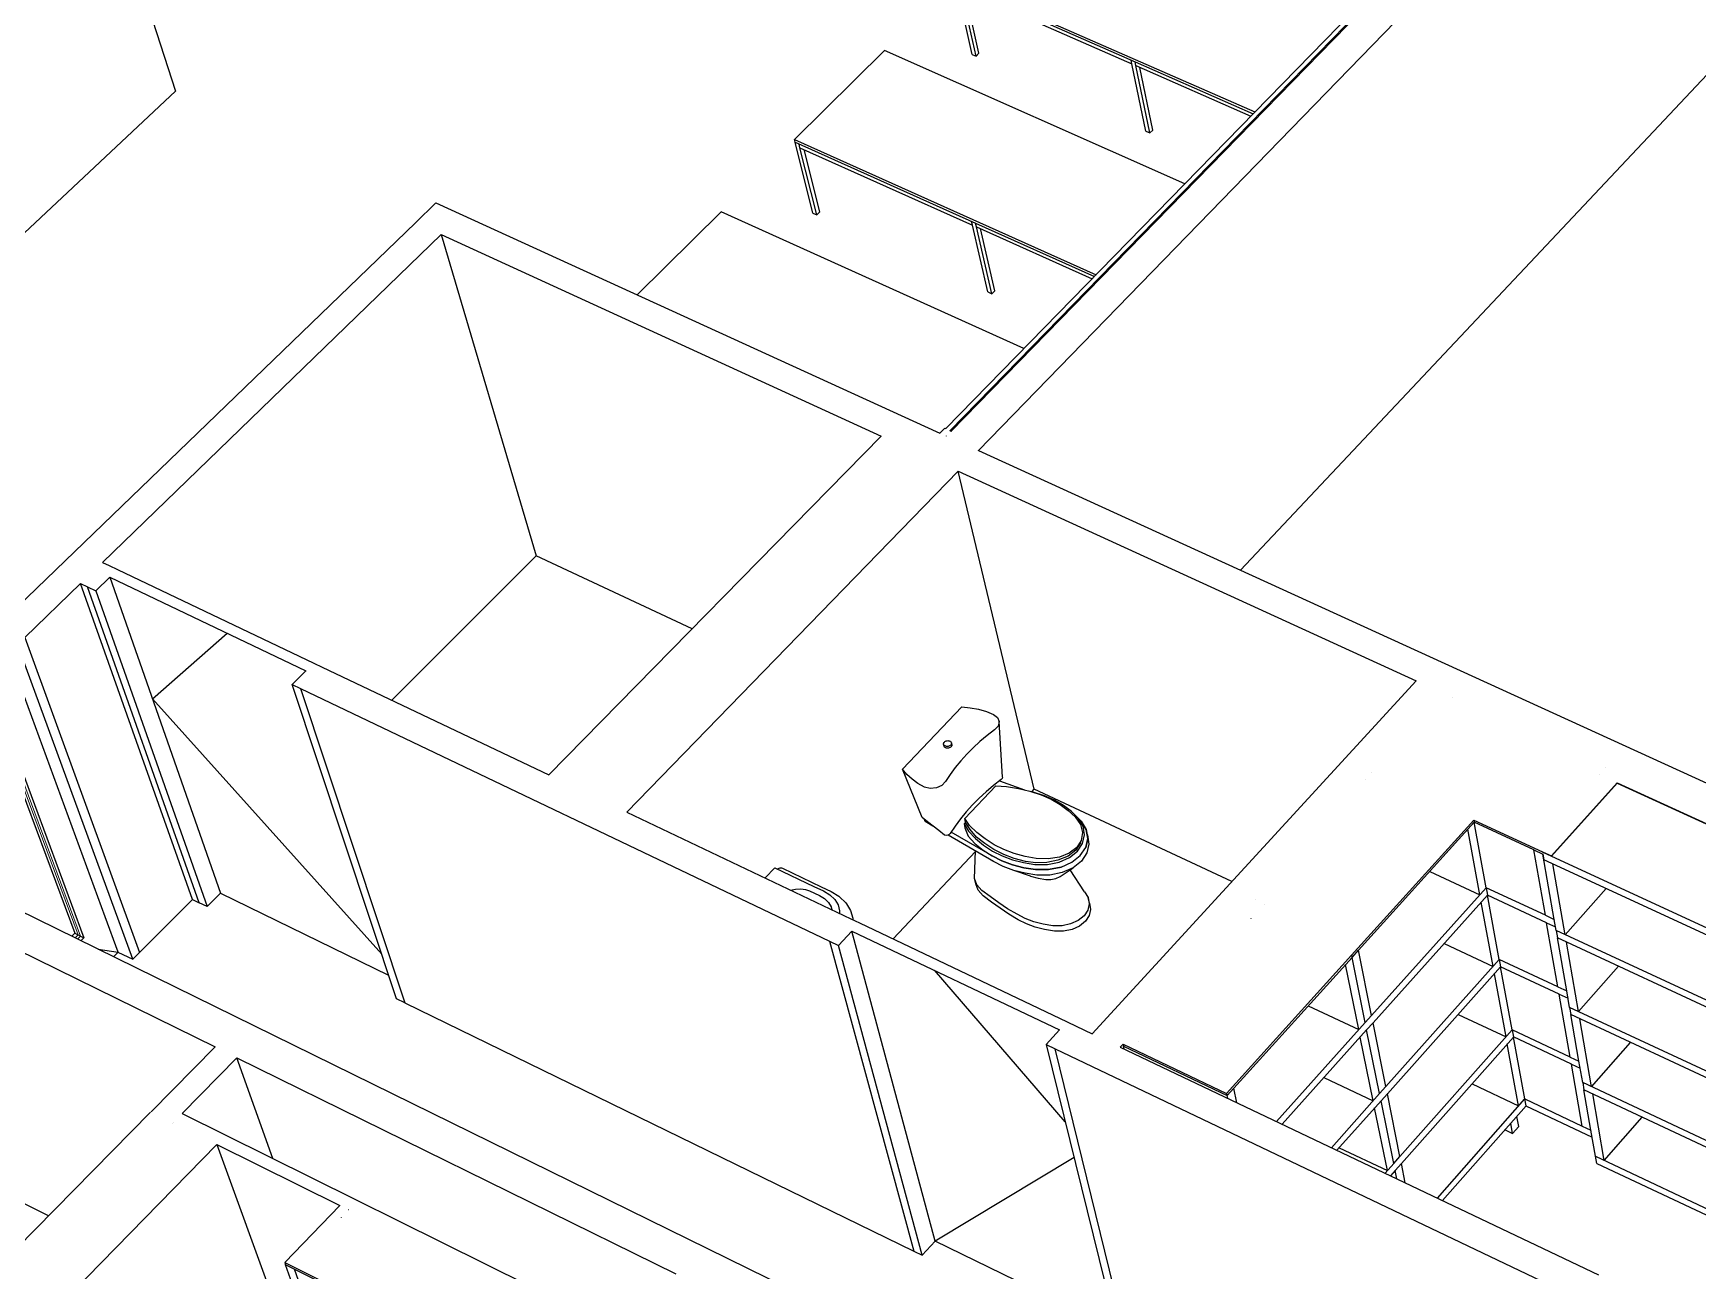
# Model space of a CAD drawing. Header units: millimetres. Extents: x 13967 to 26400, y -11617 to -3396.
# Drawn here: x 16879 to 18725, y -6406 to -5033 of the extents above; entities that cross this region are included whole.
import ezdxf

# ---------------------------------------------------------------- set-up
doc = ezdxf.new("R2010")
doc.units = ezdxf.units.MM
doc.header["$MEASUREMENT"] = 0
for name, color, linetype in [('NewA-Ee_25_10-M_WallsInternal', 7, 'Continuous'), ('NewA-Ee_40_20-M_GeneralFFAndEInternalFixed', 7, 'Continuous'), ('NewA-Ee_40_20-M_GeneralFFAndEInternalMovable', 7, 'Continuous'), ('NewA-Ee_40_20-M_GeneralFFAndEInternalSanitary', 7, 'Continuous')]:
    doc.layers.add(name, color=color, linetype=linetype)

# ---------------------------------------------------------------- blocks, each defined once
blk = doc.blocks.new('Section Elem_8_1', base_point=(20019, -7720.3))
at = {"layer": 'NewA-Ee_25_10-M_WallsInternal', "linetype": 'Continuous'}
for p, q in [((16955.6, -5620.1), (16963.2, -5623.7)), ((17055.7, -5994), (16931.4, -5643.5)), ((16931.4, -5643.5), (16939.1, -5647.2)), ((17199.5, -5736.3), (17450.7, -5855.9)), ((17175.5, -5760.1), (17762.1, -6040.2)), ((17537.4, -5897.2), (17785.5, -6015.4)), ((17055.7, -5994), (17063.1, -5997.6)), ((17290.9, -6108.7), (17855.5, -6384)), ((18035.5, -6134.4), (18053.2, -6142.9)), ((18012.3, -6159.6), (18592.1, -6436.5)), ((18084.4, -6157.7), (18614.7, -6410.3))]:
    blk.add_line(p, q, dxfattribs=at)
blk = doc.blocks.new('Section Elem_16_1', base_point=(20019, -7720.3))
at = {"layer": 'NewA-Ee_25_10-M_WallsInternal', "linetype": 'Continuous'}
for p, q in [((17325.5, -5221.4), (17302.7, -5243.5)), ((17325.5, -5221.4), (17884.5, -5476.7)), ((17331.2, -5256.6), (17819.4, -5480)), ((17927.2, -5496.2), (19911, -6402.1)), ((17904.7, -5519.1), (18412.6, -5751.6)), ((17609.6, -5693.9), (17436.5, -5612.8)), ((18208.2, -5974.2), (17989.1, -5871.6))]:
    blk.add_line(p, q, dxfattribs=at)
blk = doc.blocks.new('Section Elem_22_1', base_point=(20019, -7720.3))
at = {"layer": 'NewA-Ee_25_10-M_WallsInternal', "linetype": 'Continuous'}
for p, q in [((18688.6, -4662.9), (17897, -5474.5)), ((18727.6, -4672.4), (17927.2, -5496.2)), ((18727.6, -4672.4), (18776.1, -5035.6)), ((18776.1, -5035.6), (18217.8, -5628.9)), ((17927.3, -5496.3), (17927.2, -5496.2))]:
    blk.add_line(p, q, dxfattribs=at)
blk = doc.blocks.new('Section Elem_23_1', base_point=(20019, -7720.3))
at = {"layer": 'NewA-Ee_25_10-M_WallsInternal', "linetype": 'Continuous'}
for p, q in [((18412.6, -5751.6), (18053.2, -6142.9)), ((18053.2, -6143), (18053.2, -6142.9)), ((18087.5, -6154.4), (18084.4, -6157.7)), ((18084.4, -6157.7), (18084.4, -6157.9))]:
    blk.add_line(p, q, dxfattribs=at)
blk = doc.blocks.new('Section Elem_25_1', base_point=(20019, -7720.3))
at = {"layer": 'NewA-Ee_25_10-M_WallsInternal', "linetype": 'Continuous'}
for p, q in [((17302.7, -5243.5), (16840.4, -5689.4)), ((17331.2, -5256.6), (16955.6, -5620.1)), ((17331.2, -5256.6), (17436.5, -5612.8)), ((17276.5, -5773), (17436.5, -5612.8)), ((16931.4, -5643.5), (16869.5, -5703.4)), ((16640, -5882.8), (16630.7, -5891.8)), ((16630.7, -5891.8), (16630.7, -5892)), ((16669.3, -5897.1), (16659.9, -5906.2)), ((16660, -5906.3), (16659.9, -5906.2)), ((16996.8, -6053), (17055.7, -5994))]:
    blk.add_line(p, q, dxfattribs=at)
blk = doc.blocks.new('Section Elem_51_1', base_point=(20019, -7720.3))
at = {"layer": 'NewA-Ee_25_10-M_WallsInternal', "linetype": 'Continuous'}
for p, q in [((17009.1, -6230.1), (16606, -6639)), ((17082.7, -6265.8), (16706.5, -6650.3)), ((17082.7, -6265.8), (17206, -6605.3)), ((16996.5, -6826.4), (17206, -6605.3)), ((16606, -6639), (16752.9, -6970.9)), ((16606, -6639), (16680, -6677.3)), ((16752.9, -6970.9), (16785, -6987.9))]:
    blk.add_line(p, q, dxfattribs=at)
blk = doc.blocks.new('Section Elem_54_1', base_point=(20019, -7720.3))
at = {"layer": 'NewA-Ee_25_10-M_WallsInternal', "linetype": 'Continuous'}
for p, q in [((17080.6, -6157.6), (17009.7, -6229.5)), ((17104.8, -6169.6), (17044, -6231.4)), ((17144.6, -6281.2), (17104.8, -6169.6)), ((17033.4, -6242.3), (17033.4, -6242.2))]:
    blk.add_line(p, q, dxfattribs=at)
blk = doc.blocks.new('Section Elem_55_1', base_point=(20019, -7720.3))
at = {"layer": 'NewA-Ee_25_10-M_WallsInternal', "linetype": 'Continuous'}
for p, q in [((16660, -5906.2), (18995.7, -7053.5)), ((16629.8, -5935.5), (17080.6, -6157.6)), ((17104.8, -6169.6), (17591.6, -6409.4)), ((16895.9, -6345), (16769, -6281.2))]:
    blk.add_line(p, q, dxfattribs=at)
blk = doc.blocks.new('Section Elem_56_1', base_point=(20019, -7720.3))
at = {"layer": 'NewA-Ee_25_10-M_WallsInternal', "linetype": 'Continuous'}
for p, q in [((17044, -6231.4), (17531.9, -6473.3)), ((17034, -6241.6), (17034, -6241.7)), ((17082.7, -6265.8), (17218.9, -6333.4)), ((17563.3, -6488.9), (18431.3, -6919.4)), ((17238.9, -6622), (17205.9, -6605.3)), ((18180.5, -6810.8), (18421.9, -6930.6)), ((18464.7, -6935.9), (18877.7, -7140.7)), ((18455.2, -6947.1), (18868.4, -7152.3)), ((18868.5, -7152.4), (18868.4, -7152.3)), ((18700.1, -7361.3), (18523.9, -7272.1))]:
    blk.add_line(p, q, dxfattribs=at)
blk = doc.blocks.new('Section Elem_61_1', base_point=(20019, -7720.3))
at = {"layer": 'NewA-Ee_25_10-M_WallsInternal', "linetype": 'Continuous'}
for p, q in [((16834.2, -5697.8), (16809.7, -5721.5)), ((16844.7, -5702.8), (16820.1, -5726.5)), ((16840.4, -5689.4), (16832.6, -5697)), ((16833.2, -5698.7), (16832.6, -5697)), ((16832.6, -5697), (16834.2, -5697.8)), ((16958.6, -6013.2), (16844.7, -5702.8)), ((16844.7, -5702.8), (16861.6, -5711)), ((16809.7, -5721.5), (16925, -6031.5)), ((16809.7, -5721.5), (16820.1, -5726.5)), ((16869.5, -5703.4), (16861.6, -5711)), ((16989.3, -6060.4), (16861.6, -5711)), ((16869.5, -5703.4), (16996.8, -6053)), ((16820.1, -5726.5), (16935.1, -6036.5)), ((16731, -5941.1), (16771.7, -5773.4)), ((16758.8, -5777.9), (16761.2, -5768.2)), ((16749.9, -5814.8), (16755.4, -5792.1)), ((16741, -5851.7), (16746.4, -5829)), ((16674.8, -5851.6), (16649.7, -5875.8)), ((16685.3, -5856.8), (16660.2, -5881)), ((16674.8, -5851.6), (16685.3, -5856.8)), ((16715.4, -5933.4), (16685.3, -5856.8)), ((16732, -5888.5), (16737.5, -5865.9)), ((16648.1, -5875), (16640, -5882.8)), ((16648.1, -5875), (16649.7, -5875.8)), ((16649.7, -5875.8), (16649.8, -5875.9)), ((16660.2, -5881), (16677.3, -5889.4)), ((16677.3, -5889.4), (16669.3, -5897.1)), ((16676, -5914.1), (16669.3, -5897.1)), ((16677.3, -5889.4), (16689.8, -5920.8)), ((16723.2, -5925.2), (16728.6, -5902.6)), ((16973, -6052.4), (16958.6, -6013.2)), ((16925, -6031.5), (16921.7, -6034.8)), ((16925, -6031.5), (16935.1, -6036.5)), ((16935.1, -6036.5), (16931.8, -6039.8)), ((16951.1, -6049.2), (16973, -6052.4)), ((16967.9, -6057.5), (16973, -6052.4)), ((16972.8, -6052.3), (16989.3, -6060.4)), ((16996.8, -6053), (16989.3, -6060.4)), ((16996.6, -6052.9), (16996.8, -6053))]:
    blk.add_line(p, q, dxfattribs=at)
at = {"layer": 'NewA-Ee_25_10-M_WallsInternal', "color": 44, "linetype": 'Continuous', "lineweight": 13}
for p, q in [((16813.5, -5723.3), (16678.6, -5853.5)), ((16681.4, -5854.9), (16816.3, -5724.6)), ((16928.7, -6033.3), (16813.5, -5723.3)), ((16931.4, -6034.7), (16816.3, -5724.6)), ((16678.6, -5853.5), (16678.7, -5853.6)), ((16681.4, -5854.9), (16681.5, -5855)), ((16925.4, -6036.6), (16928.7, -6033.3)), ((16928.1, -6037.9), (16931.4, -6034.7))]:
    blk.add_line(p, q, dxfattribs=at)
blk = doc.blocks.new('Section Elem_62_1', base_point=(20019, -7720.3))
at = {"layer": 'NewA-Ee_25_10-M_WallsInternal', "linetype": 'Continuous'}
for p, q in [((16963.3, -5623.9), (16963.2, -5623.7)), ((16972.6, -5628.3), (16972.5, -5628.2)), ((17063.1, -5997.6), (16939.1, -5647.2)), ((16939.1, -5647.2), (16948.3, -5651.6)), ((16963.8, -5636.6), (16948.3, -5651.6)), ((16963.8, -5636.6), (17086.7, -5987.2)), ((16963.8, -5636.6), (17181.4, -5740.3)), ((16948.3, -5651.6), (17072, -6002)), ((17011.1, -5771.6), (17094.2, -5698.8)), ((17190, -5731.8), (17190.1, -5731.9)), ((17199.5, -5736.3), (17199.5, -5736.4)), ((17181.4, -5740.3), (17166.1, -5755.6)), ((17281.8, -6104.3), (17166.1, -5755.6)), ((17166.1, -5755.6), (17175.5, -5760.1)), ((17181.4, -5740.3), (17181.5, -5740.5)), ((17011.1, -5771.6), (17265.4, -6054.8)), ((17175.5, -5760.1), (17290.9, -6108.7)), ((17072, -6002), (17063.1, -5997.6)), ((17086.7, -5987.2), (17072, -6002)), ((17086.7, -5987.2), (17086.8, -5987.2)), ((17086.7, -5987.2), (17273.1, -6077.9)), ((17290.9, -6108.7), (17281.8, -6104.3)), ((17291, -6108.6), (17290.9, -6108.7))]:
    blk.add_line(p, q, dxfattribs=at)
at = {"layer": 'NewA-Ee_25_10-M_WallsInternal', "linetype": 'Continuous', "flags": 128}
blk.add_lwpolyline([(16963.2, -5623.7), (16972.5, -5628.2), (17190, -5731.8), (17199.5, -5736.3)], dxfattribs=at)
blk = doc.blocks.new('Section Elem_63_1', base_point=(20019, -7720.3))
at = {"layer": 'NewA-Ee_25_10-M_WallsInternal', "linetype": 'Continuous'}
for p, q in [((17785.5, -6015.4), (17785.6, -6015.5)), ((17786.9, -6029), (17771.9, -6044.9)), ((17879.2, -6373), (17786.9, -6029)), ((17786.9, -6029), (18017.2, -6138.7)), ((17795.4, -6020.1), (17795.4, -6020.2)), ((17762.1, -6040.2), (17855.5, -6384)), ((17762.1, -6040.2), (17771.9, -6044.9)), ((17864.9, -6388.6), (17771.9, -6044.9)), ((17886.8, -6063.6), (17886.8, -6063.6)), ((18023.4, -6240.6), (17878.3, -6072.6)), ((18017.2, -6138.7), (18002.3, -6154.9)), ((18017.2, -6138.9), (18017.2, -6138.7)), ((18025.5, -6129.8), (18025.5, -6129.7)), ((18035.5, -6134.6), (18035.5, -6134.4)), ((18002.3, -6154.9), (18086.4, -6496.5)), ((18002.3, -6154.9), (18012.3, -6159.6)), ((18096, -6501.2), (18012.3, -6159.6)), ((18033.2, -6280.3), (17879.2, -6373)), ((17855.5, -6384), (17864.9, -6388.6)), ((17879.2, -6373), (17864.9, -6388.6)), ((18080, -6470.7), (17879.2, -6373)), ((18086.4, -6496.5), (18096, -6501.2)), ((18096, -6501.1), (18096, -6501.2))]:
    blk.add_line(p, q, dxfattribs=at)
at = {"layer": 'NewA-Ee_25_10-M_WallsInternal', "linetype": 'Continuous', "flags": 128}
blk.add_lwpolyline([(17785.5, -6015.4), (17795.4, -6020.1), (18025.5, -6129.7), (18035.5, -6134.4)], dxfattribs=at)
blk = doc.blocks.new('Section Elem_86_1', base_point=(20019, -7720.3))
at = {"layer": 'NewA-Ee_40_20-M_GeneralFFAndEInternalSanitary', "linetype": 'Continuous'}
for p, q in [((17842.9, -5849.5), (17908.7, -5780.5)), ((17908.7, -5780.5), (17918.1, -5781.3)), ((17918.1, -5781.3), (17927.3, -5783)), ((17927.3, -5783), (17935.9, -5785.5)), ((17935.9, -5785.5), (17944, -5788.8)), ((17944, -5788.8), (17948.4, -5792.2)), ((17948.4, -5792.2), (17950.1, -5796.8)), ((17936.7, -5812.3), (17928.8, -5818.9)), ((17945, -5806), (17936.7, -5812.3)), ((17948.9, -5801.7), (17945, -5806)), ((17950.1, -5796.8), (17948.9, -5801.7)), ((17953.9, -5858.5), (17950.1, -5796.8)), ((17888.5, -5821.2), (17888.6, -5820.6)), ((17888.5, -5821.8), (17888.5, -5821.2)), ((17888.7, -5822.4), (17888.5, -5821.8)), ((17889, -5823.9), (17888.5, -5821.8)), ((17888.6, -5820.6), (17888.9, -5820)), ((17889.1, -5823), (17888.7, -5822.4)), ((17888.9, -5820), (17889.4, -5819.4)), ((17889.3, -5824.5), (17889, -5823.9)), ((17889.6, -5823.4), (17889.1, -5823)), ((17889.6, -5825), (17889.3, -5824.5)), ((17889.4, -5819.4), (17890, -5818.9)), ((17890.2, -5823.8), (17889.6, -5823.4)), ((17890.1, -5825.5), (17889.6, -5825)), ((17890, -5818.9), (17890.7, -5818.5)), ((17890.8, -5825.8), (17890.1, -5825.5)), ((17891, -5824.1), (17890.2, -5823.8)), ((17890.7, -5818.5), (17891.4, -5818.1)), ((17891.5, -5826.1), (17890.8, -5825.8)), ((17891.8, -5824.2), (17891, -5824.1)), ((17891.4, -5818.1), (17892.3, -5817.9)), ((17892.3, -5826.3), (17891.5, -5826.1)), ((17892.6, -5824.3), (17891.8, -5824.2)), ((17892.3, -5817.9), (17893.1, -5817.8)), ((17893.1, -5826.3), (17892.3, -5826.3)), ((17893.5, -5824.2), (17892.6, -5824.3)), ((17893.1, -5817.8), (17894, -5817.9)), ((17894, -5826.2), (17893.1, -5826.3)), ((17894.3, -5823.9), (17893.5, -5824.2)), ((17894, -5817.9), (17894.8, -5818)), ((17894.8, -5826), (17894, -5826.2)), ((17895.1, -5823.6), (17894.3, -5823.9)), ((17894.8, -5818), (17895.5, -5818.3)), ((17895.6, -5825.6), (17894.8, -5826)), ((17895.8, -5823.2), (17895.1, -5823.6)), ((17895.5, -5818.3), (17896.2, -5818.6)), ((17896.3, -5825.2), (17895.6, -5825.6)), ((17896.4, -5822.7), (17895.8, -5823.2)), ((17896.2, -5818.6), (17896.7, -5819.1)), ((17896.9, -5824.7), (17896.3, -5825.2)), ((17896.8, -5822.1), (17896.4, -5822.7)), ((17896.7, -5819.1), (17897, -5819.6)), ((17897.1, -5821.5), (17896.8, -5822.1)), ((17897.3, -5824.1), (17896.9, -5824.7)), ((17897, -5819.6), (17897.2, -5820.2)), ((17897.3, -5820.9), (17897.1, -5821.5)), ((17897.2, -5820.2), (17897.3, -5820.9)), ((17897.7, -5822.3), (17897.2, -5820.2)), ((17897.6, -5823.5), (17897.3, -5824.1)), ((17897.8, -5822.9), (17897.6, -5823.5)), ((17897.7, -5822.3), (17897.8, -5822.9)), ((17921.3, -5825.8), (17914.3, -5832.9)), ((17928.8, -5818.9), (17921.3, -5825.8)), ((17847.7, -5855.3), (17842.9, -5849.5)), ((17864.6, -5903.2), (17842.9, -5849.5)), ((17901.5, -5847.7), (17895.9, -5855.4)), ((17907.7, -5840.2), (17901.5, -5847.7)), ((17914.3, -5832.9), (17907.7, -5840.2)), ((17853.5, -5860.6), (17847.7, -5855.3)), ((17860.1, -5865.3), (17853.5, -5860.6)), ((17867.5, -5869.3), (17860.1, -5865.3)), ((17873.7, -5870.8), (17867.5, -5869.3)), ((17886.5, -5867.5), (17880.5, -5870.2)), ((17890.7, -5863.2), (17886.5, -5867.5)), ((17895.9, -5855.4), (17890.7, -5863.2)), ((17912.1, -5904.3), (17946.3, -5868.1)), ((17943.8, -5867.7), (17935.6, -5874.6)), ((17952.4, -5861.1), (17943.8, -5867.7)), ((17946.3, -5868.1), (17958.3, -5868.6)), ((17950.6, -5862.3), (17978.2, -5872.5)), ((17953.5, -5859.8), (17952.4, -5861.1)), ((17953.9, -5858.5), (17953.5, -5859.8)), ((17958.3, -5868.6), (17971.4, -5870.8)), ((17880.5, -5870.2), (17873.7, -5870.8)), ((17927.8, -5881.7), (17920.5, -5889.1)), ((17935.6, -5874.6), (17927.8, -5881.7)), ((17971.4, -5870.8), (17984.3, -5874)), ((17984.3, -5874), (17996.7, -5878.1)), ((17988, -5875.1), (17986.5, -5874.7)), ((18000.5, -5879.1), (17988, -5875.1)), ((17996.7, -5878.1), (18007.7, -5882.9)), ((18011.5, -5883.9), (18000.5, -5879.1)), ((18007.7, -5882.9), (18017.8, -5888.7)), ((18021.6, -5889.7), (18011.5, -5883.9)), ((17870.8, -5908), (17864.6, -5903.2)), ((17867.9, -5907.5), (17867.4, -5905.4)), ((17907.2, -5904.6), (17901.3, -5912.7)), ((17913.6, -5896.8), (17907.2, -5904.6)), ((17917.4, -5911.9), (17912.1, -5904.3)), ((17912.9, -5908.5), (17912.1, -5904.3)), ((17920.5, -5889.1), (17913.6, -5896.8)), ((18017.8, -5888.7), (18026.8, -5895.2)), ((18030.4, -5896.4), (18021.6, -5889.7)), ((18026.8, -5895.2), (18034.4, -5902.5)), ((18037.7, -5903.9), (18030.4, -5896.4)), ((18033.1, -5899.2), (18033.3, -5899.3)), ((18033.3, -5899.3), (18040.9, -5907)), ((18034.4, -5902.5), (18040.2, -5910.9)), ((18037.7, -5903.9), (18040.8, -5907.1)), ((18043.1, -5912.8), (18037.7, -5903.9)), ((17876.7, -5912.6), (17867.9, -5907.5)), ((17877, -5912.9), (17870.8, -5908)), ((17883.2, -5917.7), (17877, -5912.9)), ((17889.4, -5922.6), (17883.2, -5917.7)), ((17891.2, -5923), (17889.4, -5922.6)), ((17893.1, -5922.8), (17891.2, -5923)), ((17894.8, -5922.1), (17893.1, -5922.8)), ((17943.7, -5951.9), (17893.6, -5922.6)), ((17895.9, -5920.9), (17894.8, -5922.1)), ((17901.3, -5912.7), (17895.9, -5920.9)), ((17942.2, -5945.8), (17897, -5919.3)), ((17912.9, -5908.5), (17911.2, -5910.3)), ((17911.2, -5910.3), (17911.9, -5914.6)), ((17911.2, -5910.3), (17916.1, -5918.3)), ((17911.9, -5914.6), (17915.6, -5923.9)), ((17918, -5916.4), (17912.9, -5908.5)), ((17915.6, -5923.9), (17923.3, -5931.9)), ((17916.1, -5918.3), (17923.8, -5926.4)), ((17925.4, -5919.7), (17917.4, -5911.9)), ((17925, -5925), (17918, -5916.4)), ((17934.5, -5926.8), (17925.4, -5919.7)), ((18040.2, -5910.9), (18042.5, -5919.9)), ((18046.5, -5916.4), (18040.8, -5907.1)), ((18040.9, -5907), (18046.5, -5916.4)), ((18042.5, -5919.9), (18041.1, -5928.6)), ((18042.7, -5931.8), (18044.8, -5922.3)), ((18044.8, -5922.3), (18043.1, -5912.8)), ((18048.3, -5926.4), (18046.5, -5916.4)), ((18046.5, -5916.4), (18048.3, -5926.4)), ((18047.9, -5922.5), (18046.5, -5916.4)), ((18047.9, -5922.5), (18049.7, -5932.5)), ((17922.8, -5970.7), (17923.8, -5940.2)), ((17923.3, -5931.9), (17932.2, -5939.2)), ((17923.8, -5926.4), (17932.7, -5933.8)), ((17934.1, -5932.1), (17925, -5925)), ((17932.2, -5939.2), (17942.2, -5945.7)), ((17932.7, -5933.8), (17942.8, -5940.4)), ((17944.3, -5938.5), (17934.1, -5932.1)), ((17944.7, -5933.3), (17934.5, -5926.8)), ((17942.8, -5940.4), (17953.4, -5945.8)), ((17955.2, -5944), (17944.3, -5938.5)), ((17955.3, -5938.7), (17944.7, -5933.3)), ((17966.8, -5943.1), (17955.3, -5938.7)), ((17978.9, -5946.4), (17966.8, -5943.1)), ((18027.9, -5942.7), (18017.1, -5947)), ((18035.1, -5939.5), (18026.5, -5946.1)), ((18036.1, -5936.4), (18027.9, -5942.7)), ((18028.1, -5947.5), (18037, -5940.4)), ((18040.4, -5931.3), (18035.1, -5939.5)), ((18041.1, -5928.6), (18036.1, -5936.4)), ((18037, -5940.4), (18042.7, -5931.8)), ((18040.1, -5945.3), (18046.1, -5936.3)), ((18040.4, -5931.3), (18041.1, -5928.6)), ((18047.5, -5942.4), (18041.5, -5951.5)), ((18046.1, -5936.3), (18048.3, -5926.4)), ((18048.3, -5926.4), (18046.1, -5936.3)), ((18046.1, -5936.3), (18046.1, -5936.3)), ((18049.7, -5932.5), (18047.5, -5942.4)), ((17942.2, -5945.7), (17953.1, -5951.3)), ((17953.1, -5951.3), (17942.2, -5945.8)), ((17943.7, -5951.9), (17942.3, -5951)), ((17954.6, -5957.4), (17943.7, -5951.9)), ((17953.1, -5951.3), (17964.9, -5955.7)), ((17964.9, -5955.7), (17953.1, -5951.3)), ((17953.4, -5945.8), (17964.9, -5950.1)), ((17966.4, -5961.8), (17954.6, -5957.4)), ((17966.9, -5948.5), (17955.2, -5944)), ((17964.9, -5950.1), (17977.2, -5953.2)), ((17964.9, -5955.7), (17977.5, -5958.9)), ((17977.5, -5958.9), (17964.9, -5955.7)), ((17979.3, -5951.9), (17966.9, -5948.5)), ((17977.2, -5953.2), (17989.8, -5955.1)), ((17977.5, -5958.9), (17990.5, -5960.8)), ((17990.5, -5960.9), (17977.5, -5958.9)), ((17991.3, -5948.6), (17978.9, -5946.4)), ((17990.8, -5953.5), (17979.3, -5951.9)), ((17989.8, -5955.1), (18003.6, -5955.1)), ((17990.5, -5960.8), (18004.9, -5960.9)), ((18004.9, -5960.9), (17990.5, -5960.9)), ((18002.9, -5953.1), (17990.8, -5953.5)), ((18004.6, -5949), (17991.3, -5948.6)), ((18015, -5950.5), (18002.9, -5953.1)), ((18003.6, -5955.1), (18016.7, -5952.5)), ((18017.1, -5947), (18004.6, -5949)), ((18004.9, -5960.9), (18018.7, -5958.1)), ((18018.7, -5958.1), (18004.9, -5960.9)), ((18026.5, -5946.1), (18015, -5950.5)), ((18016.7, -5952.5), (18028.1, -5947.5)), ((18017.8, -5968.6), (18032.1, -5958.9)), ((18018.7, -5958.1), (18030.7, -5952.8)), ((18018.7, -5958.1), (18018.7, -5958.1)), ((18032.1, -5958.9), (18020.1, -5964.2)), ((18044.9, -5985.4), (18028.9, -5961.1)), ((18030.7, -5952.8), (18040.1, -5945.3)), ((18030.7, -5952.8), (18030.7, -5952.8)), ((18041.5, -5951.5), (18032.1, -5958.9)), ((17922.8, -5970.7), (17922.8, -5970.6)), ((17925.2, -5977.7), (17922.8, -5970.7)), ((17924.3, -5976.8), (17922.8, -5970.7)), ((17926.8, -5983.8), (17924.3, -5976.8)), ((17924.3, -5976.8), (17924.3, -5976.8)), ((17930.8, -5983.9), (17925.2, -5977.7)), ((17979, -5965), (17966.4, -5961.8)), ((17984.9, -5968.3), (17966.4, -5961.8)), ((17992, -5967), (17979, -5965)), ((17984.8, -5968.3), (17984.9, -5968.3)), ((17984.9, -5968.3), (17993.2, -5970.5)), ((18006.4, -5967), (17992, -5967)), ((17993.2, -5970.5), (18001.8, -5971.8)), ((18001.8, -5971.8), (18007.6, -5971.8)), ((18020.1, -5964.2), (18006.4, -5967)), ((18007.6, -5971.8), (18013, -5970.7)), ((18013, -5970.7), (18017.8, -5968.6)), ((18017.8, -5968.6), (18017.8, -5968.5)), ((17932.3, -5989.9), (17926.8, -5983.8)), ((17940, -5990.9), (17930.8, -5983.9)), ((17941.5, -5996.9), (17932.3, -5989.9)), ((17949.6, -5997.7), (17940, -5990.9)), ((17951.1, -6003.7), (17941.5, -5996.9)), ((17959.5, -6004.3), (17949.6, -5997.7)), ((18044.9, -5985.4), (18048.8, -5991.9)), ((18048.8, -5991.9), (18050, -5999)), ((18050.2, -5998), (18048.8, -5991.9)), ((18050.2, -5998), (18051.5, -6005)), ((17961, -6010.3), (17951.1, -6003.7)), ((17969.9, -6010.5), (17959.5, -6004.3)), ((17971.3, -6016.6), (17961, -6010.3)), ((17978.8, -6015.1), (17969.9, -6010.5)), ((17980.3, -6021.2), (17971.3, -6016.6)), ((17988.6, -6018.8), (17978.8, -6015.1)), ((18044.3, -6012.2), (18037.8, -6017.4)), ((18048.5, -6005.9), (18044.3, -6012.2)), ((18049.9, -6011.9), (18045.8, -6018.2)), ((18050, -5999), (18048.5, -6005.9)), ((18051.5, -6005), (18049.9, -6011.9)), ((17990.1, -6024.8), (17980.3, -6021.2)), ((17999, -6021.5), (17988.6, -6018.8)), ((18000.5, -6027.5), (17990.1, -6024.8)), ((18009.8, -6023.1), (17999, -6021.5)), ((18011.3, -6029.1), (18000.5, -6027.5)), ((18019.9, -6023.1), (18009.8, -6023.1)), ((18021.3, -6029.1), (18011.3, -6029.1)), ((18029.4, -6021.2), (18019.9, -6023.1)), ((18030.9, -6027.2), (18021.3, -6029.1)), ((18037.8, -6017.4), (18029.4, -6021.2)), ((18039.2, -6023.5), (18030.9, -6027.2)), ((18045.8, -6018.2), (18039.2, -6023.5))]:
    blk.add_line(p, q, dxfattribs=at)
blk = doc.blocks.new('Section Elem_114_1', base_point=(20019, -7720.3))
at = {"layer": 'NewA-Ee_40_20-M_GeneralFFAndEInternalMovable', "linetype": 'Continuous'}
for p, q in [((17998.9, -4878.5), (17901.7, -4974.6)), ((18329.6, -5022.4), (17998.9, -4878.5)), ((17901.7, -4974.6), (18233.8, -5120.6)), ((17902.4, -4977.7), (17901.7, -4974.6)), ((17902.5, -4977.6), (17902.4, -4977.7)), ((17902.4, -4977.7), (18101, -5065.1)), ((17920.2, -5056.7), (17902.4, -4977.7)), ((17907.6, -4983.8), (17906.7, -4979.6)), ((17907.6, -4983.8), (18097.4, -5067.2)), ((17924.5, -5058.6), (17907.6, -4983.8)), ((17927.7, -5055.4), (17912.1, -4985.7)), ((17920.2, -5056.7), (17924.5, -5058.6)), ((17924.5, -5058.6), (17927.7, -5055.4)), ((18096.6, -5063.1), (18096.7, -5063)), ((18097.4, -5067.2), (18096.6, -5063.1)), ((18097.4, -5067.2), (18097.5, -5067.2)), ((18112.9, -5141.9), (18097.4, -5067.2)), ((18101.1, -5065), (18101, -5065.1)), ((18101, -5065.1), (18231.8, -5122.6)), ((18101.8, -5069.2), (18101, -5065.1)), ((18101.8, -5069.2), (18229.3, -5125.2)), ((18117.3, -5143.8), (18101.8, -5069.2)), ((18120.5, -5140.6), (18106.1, -5071.1)), ((18112.9, -5141.9), (18117.3, -5143.8)), ((18117.3, -5143.8), (18120.5, -5140.6))]:
    blk.add_line(p, q, dxfattribs=at)
blk = doc.blocks.new('Section Elem_115_1', base_point=(20019, -7720.3))
at = {"layer": 'NewA-Ee_40_20-M_GeneralFFAndEInternalMovable', "linetype": 'Continuous'}
for p, q in [((17822.9, -5052.4), (17723.1, -5151.1)), ((18156.1, -5200.2), (17822.9, -5052.4)), ((17723.1, -5151.1), (18057.7, -5301.1)), ((17723.8, -5154.2), (17723.1, -5151.1)), ((17723.8, -5154.2), (17923.9, -5243.9)), ((17743.4, -5232.7), (17723.8, -5154.2)), ((17729.2, -5160.3), (17728.2, -5156.2)), ((17729.2, -5160.3), (17920.4, -5246)), ((17747.8, -5234.7), (17729.2, -5160.3)), ((17751.1, -5231.4), (17733.9, -5162.4)), ((17743.4, -5232.7), (17747.8, -5234.7)), ((17747.8, -5234.7), (17751.1, -5231.4)), ((17920.4, -5246), (17919.5, -5241.9)), ((17920.4, -5246), (17920.5, -5245.9)), ((17937.5, -5320.2), (17920.4, -5246)), ((17923.9, -5243.9), (18055.8, -5303)), ((17924.9, -5248), (17923.9, -5243.9)), ((17924.9, -5248), (18053.3, -5305.6)), ((17941.9, -5322.2), (17924.9, -5248)), ((17945.2, -5318.8), (17929.4, -5250)), ((17937.5, -5320.2), (17941.9, -5322.2)), ((17941.9, -5322.2), (17945.2, -5318.8))]:
    blk.add_line(p, q, dxfattribs=at)
blk = doc.blocks.new('Section Elem_116_1', base_point=(20019, -7720.3))
at = {"layer": 'NewA-Ee_40_20-M_GeneralFFAndEInternalMovable', "linetype": 'Continuous'}
for p, q in [((17641.9, -5231.3), (17548.7, -5323.3)), ((17977.6, -5383.1), (17641.9, -5231.3))]:
    blk.add_line(p, q, dxfattribs=at)
blk = doc.blocks.new('Section Elem_117_1', base_point=(20019, -7720.3))
at = {"layer": 'NewA-Ee_40_20-M_GeneralFFAndEInternalFixed', "linetype": 'Continuous'}
for p, q in [((18682.9, -4660.5), (17891.1, -5471.8)), ((18687.4, -4662.4), (17895.8, -5473.9)), ((18686.4, -4655.1), (18681.7, -4660)), ((18681.9, -4661.4), (18681.7, -4660)), ((18681.7, -4660), (18682.9, -4660.5)), ((18687.4, -4662.4), (18687.6, -4663.8)), ((18687.4, -4662.4), (18688.6, -4662.9)), ((18688.6, -4663), (18688.6, -4662.9)), ((18693.3, -4658), (18693.3, -4658.2)), ((17889.9, -5471.2), (17884.5, -5476.7)), ((17884.6, -5476.8), (17884.5, -5476.7)), ((17889.9, -5471.2), (17891.1, -5471.8)), ((17891.1, -5471.9), (17891.1, -5471.8)), ((17891.7, -5480.1), (17891.6, -5479.9)), ((17895.8, -5474.1), (17895.8, -5473.9)), ((17895.8, -5473.9), (17897, -5474.5)), ((17897, -5474.5), (17897.1, -5474.7))]:
    blk.add_line(p, q, dxfattribs=at)
blk = doc.blocks.new('Section Elem_119_1', base_point=(20019, -7720.3))
at = {"layer": 'NewA-Ee_25_10-M_WallsInternal', "linetype": 'Continuous'}
for p, q in [((17819.4, -5480), (17450.7, -5855.9)), ((17904.7, -5519.1), (17537.4, -5897.2)), ((17989.1, -5871.6), (17904.7, -5519.1)), ((17450.8, -5856.1), (17450.7, -5855.9)), ((17986.2, -5874.6), (17989.1, -5871.6)), ((17537.4, -5897.2), (17537.4, -5897.3)), ((17832.6, -6037.8), (17923.7, -5941))]:
    blk.add_line(p, q, dxfattribs=at)
blk = doc.blocks.new('Section Elem_136_1', base_point=(20019, -7720.3))
at = {"layer": 'NewA-Ee_40_20-M_GeneralFFAndEInternalFixed', "linetype": 'Continuous'}
for p, q in [((17218.9, -6333.4), (17157.9, -6396.7)), ((17220.8, -6346.7), (17220.8, -6346.5)), ((17228.8, -6338.4), (17228.7, -6338.3)), ((17157.9, -6396.7), (17158.7, -6399.1)), ((17157.9, -6396.7), (17385.2, -6510.2)), ((17158.8, -6399), (17158.7, -6399.1)), ((17376, -6507.7), (17158.7, -6399.1)), ((17184.2, -6469.9), (17158.7, -6399.1)), ((17194, -6474.8), (17168.6, -6404)), ((17194, -6474.8), (17231.6, -6435.5)), ((17435.7, -6441.1), (17435.7, -6441)), ((17427.8, -6449.5), (17427.8, -6449.4)), ((17184.2, -6469.9), (17184.3, -6469.8)), ((17346.5, -6551.3), (17184.2, -6469.9)), ((17184.2, -6469.9), (17187.1, -6477.9)), ((17342.3, -6555.8), (17187.1, -6477.9)), ((17212, -6547.4), (17187.1, -6477.9)), ((17196.9, -6482.9), (17196.9, -6482.8)), ((17221.7, -6552.2), (17196.9, -6482.9)), ((17221.7, -6552.2), (17258.3, -6513.7)), ((17376, -6507.6), (17376, -6507.7)), ((17376, -6507.7), (17383.9, -6511.6)), ((17379, -6516.8), (17376, -6507.7)), ((17385.2, -6510.2), (17385.2, -6510.4)), ((17212, -6547.4), (17212.1, -6547.3)), ((17305.8, -6594.6), (17212, -6547.4)), ((17212, -6547.4), (17214.9, -6555.2)), ((17301.7, -6599), (17214.9, -6555.2)), ((17239.4, -6623.3), (17214.9, -6555.2)), ((17249, -6628.2), (17224.6, -6560.1)), ((17249, -6628.2), (17284.6, -6590.4)), ((17239.4, -6623.3), (17239.4, -6623.2)), ((17266, -6636.8), (17239.4, -6623.3)), ((17239.4, -6623.3), (17242.1, -6631)), ((17262, -6641.1), (17242.1, -6631)), ((17250.2, -6653.6), (17242.1, -6631)), ((17255.9, -6647.5), (17251.7, -6635.9))]:
    blk.add_line(p, q, dxfattribs=at)
blk = doc.blocks.new('Section Elem_137_1', base_point=(20019, -7720.3))
at = {"layer": 'NewA-Ee_40_20-M_GeneralFFAndEInternalFixed', "linetype": 'Continuous'}
for p, q in [((18453.3, -5770.3), (18453.3, -5770.2)), ((18622.4, -5847.7), (18622.4, -5847.6)), ((18363, -5853.5), (18363, -5853.6)), ((18615.4, -5855.5), (18615.4, -5855.3)), ((18476.5, -5905.9), (18552.6, -5941.1)), ((18543.1, -5939), (18477, -5908.4)), ((18543.1, -5938.9), (18543.1, -5939)), ((18543.1, -5939), (18553.1, -5943.6)), ((18555.8, -6011.5), (18543.1, -5939)), ((18553.1, -5943.5), (18553.1, -5943.6)), ((18565.7, -6016.1), (18553.1, -5943.6)), ((18555.8, -6011.5), (18490.2, -5981.1)), ((18557.2, -6019.8), (18491.7, -5989.3)), ((18555.8, -6011.5), (18565.7, -6016.1)), ((18565.7, -6016.1), (18565.8, -6016)), ((18557.2, -6019.8), (18567.1, -6024.4)), ((18569.7, -6090.9), (18557.2, -6019.8)), ((18567.2, -6024.3), (18567.1, -6024.4)), ((18579.5, -6095.5), (18569.3, -6036.7)), ((18569.7, -6090.9), (18504.6, -6060.6)), ((18571.1, -6099), (18506.1, -6068.7)), ((18569.7, -6090.9), (18579.5, -6095.5)), ((18571.2, -6098.9), (18571.1, -6099)), ((18571.1, -6099), (18581, -6103.6)), ((18583.4, -6168.8), (18571.1, -6099)), ((18593.1, -6173.4), (18584.1, -6121.7)), ((18583.4, -6168.8), (18519, -6138.6)), ((18584.8, -6176.8), (18520.3, -6146.5)), ((18583.4, -6168.8), (18593.1, -6173.4)), ((18584.8, -6176.7), (18584.8, -6176.8)), ((18584.8, -6176.8), (18594.5, -6181.3)), ((18596.8, -6245.3), (18584.8, -6176.8)), ((18593.1, -6173.4), (18593.2, -6173.3)), ((18594.6, -6181.2), (18594.5, -6181.3)), ((18533, -6215.2), (18596.8, -6245.3)), ((18606.4, -6249.8), (18598.6, -6205)), ((18534.3, -6223), (18607.8, -6257.6)), ((18596.8, -6245.3), (18606.4, -6249.8)), ((18606.4, -6249.8), (18606.5, -6249.7)), ((18607.8, -6257.6), (18607.9, -6257.5))]:
    blk.add_line(p, q, dxfattribs=at)
blk = doc.blocks.new('Section Elem_138_1', base_point=(20019, -7720.3))
at = {"layer": 'NewA-Ee_40_20-M_GeneralFFAndEInternalFixed', "linetype": 'Continuous'}
for p, q in [((18355.9, -5861.2), (18355.9, -5861.4)), ((18476.5, -5905.9), (18340.9, -6055.9)), ((18476.5, -5905.9), (18477, -5908.4)), ((18477, -5908.4), (18348.6, -6050.4)), ((18469.8, -5916.2), (18469.9, -5916.2)), ((18483.2, -5988.9), (18469.9, -5916.2)), ((18490.2, -5981.1), (18477, -5908.4)), ((18427.6, -5963), (18483.2, -5988.9)), ((18233.9, -5994.5), (18234, -5994.6)), ((18490.2, -5981.1), (18363.1, -6122.6)), ((18491.7, -5989.3), (18364.8, -6130.8)), ((18497.8, -6068.3), (18484.8, -5997.1)), ((18490.1, -5981), (18490.2, -5981.1)), ((18490.2, -5981.1), (18491.7, -5989.3)), ((18504.7, -6060.6), (18491.7, -5989.3)), ((18243.9, -5999.1), (18243.9, -5999.2)), ((18341.4, -6058.4), (18348.6, -6050.4)), ((18363.1, -6122.6), (18348.6, -6050.4)), ((18443.6, -6043), (18497.8, -6068.3)), ((18504.7, -6060.6), (18379, -6201.5)), ((18506.2, -6068.7), (18380.6, -6209.6)), ((18504.7, -6060.6), (18506.2, -6068.7)), ((18519, -6138.6), (18506.2, -6068.7)), ((18499.2, -6076.4), (18499.3, -6076.4)), ((18512.2, -6146.3), (18499.3, -6076.4)), ((18356, -6130.5), (18363.1, -6122.6)), ((18459.2, -6121.5), (18512.2, -6146.3)), ((18357.6, -6138.7), (18364.8, -6130.8)), ((18364.8, -6130.8), (18364.7, -6130.7)), ((18379, -6201.5), (18364.8, -6130.8)), ((18519, -6138.6), (18394.6, -6279)), ((18518.9, -6138.6), (18519, -6138.6)), ((18519, -6138.6), (18520.4, -6146.6)), ((18520.4, -6146.6), (18396.2, -6286.9)), ((18513.5, -6154.2), (18513.6, -6154.3)), ((18526.2, -6222.9), (18513.6, -6154.3)), ((18533, -6215.2), (18520.4, -6146.6)), ((18372, -6209.4), (18379, -6201.5)), ((18474.5, -6198.5), (18526.2, -6222.9)), ((18373.6, -6217.4), (18380.6, -6209.6)), ((18380.6, -6209.6), (18380.5, -6209.5)), ((18394.6, -6279), (18380.6, -6209.6)), ((18436.1, -6325.2), (18533, -6215.2)), ((18534.4, -6223), (18533, -6215.2)), ((18441.9, -6328), (18534.4, -6223)), ((18526.3, -6245.8), (18524.2, -6234.6)), ((18511.1, -6249.4), (18519.5, -6253.4)), ((18519.5, -6253.4), (18517.5, -6242.2)), ((18519.5, -6253.4), (18526.3, -6245.8)), ((18387.6, -6286.8), (18394.6, -6279)), ((18389.2, -6294.7), (18396.2, -6286.9)), ((18396.2, -6286.9), (18396.1, -6286.8)), ((18400.5, -6308.3), (18396.2, -6286.9))]:
    blk.add_line(p, q, dxfattribs=at)
blk = doc.blocks.new('Section Elem_139_1', base_point=(20019, -7720.3))
at = {"layer": 'NewA-Ee_40_20-M_GeneralFFAndEInternalFixed', "linetype": 'Continuous'}
for p, q in [((18229.5, -6015), (18229.4, -6014.9)), ((18340.9, -6055.9), (18202.4, -6209.1)), ((18341.4, -6058.4), (18210.3, -6203.4)), ((18334.1, -6066.3), (18334.2, -6066.3)), ((18348.9, -6138.4), (18334.2, -6066.3)), ((18340.9, -6055.9), (18341.4, -6058.4)), ((18356, -6130.5), (18341.4, -6058.4)), ((18292.9, -6112), (18348.9, -6138.4)), ((18356, -6130.5), (18257.5, -6240.2)), ((18357.6, -6138.7), (18263.8, -6243.2)), ((18355.9, -6130.4), (18356, -6130.5)), ((18372, -6209.4), (18357.6, -6138.7)), ((18087.5, -6154.4), (18088.1, -6156.9)), ((18087.5, -6154.4), (18202.4, -6209.1)), ((18088.2, -6156.8), (18088.1, -6156.9)), ((18088.1, -6156.9), (18202.9, -6211.6)), ((18088.8, -6159.8), (18088.1, -6156.9)), ((18104.9, -6151.1), (18104.9, -6151.2)), ((18364.9, -6217.3), (18350.5, -6146.6)), ((18310.3, -6191.4), (18364.9, -6217.3)), ((18202.4, -6209.1), (18202.9, -6211.6)), ((18202.9, -6211.6), (18210.3, -6203.4)), ((18203.6, -6214.5), (18202.9, -6211.6)), ((18213.8, -6219.4), (18210.3, -6203.4)), ((18372, -6209.4), (18318.5, -6269.3)), ((18373.6, -6217.4), (18324.7, -6272.2)), ((18371.9, -6209.4), (18372, -6209.4)), ((18387.6, -6286.8), (18373.6, -6217.4)), ((18380.6, -6294.7), (18366.5, -6225.3)), ((18327.3, -6269.3), (18380.6, -6294.7)), ((18387.6, -6286.8), (18378.1, -6297.6)), ((18387.5, -6286.8), (18387.6, -6286.8)), ((18389.2, -6294.7), (18384.1, -6300.5)), ((18391, -6303.8), (18389.2, -6294.7))]:
    blk.add_line(p, q, dxfattribs=at)
blk = doc.blocks.new('Section Elem_143_1', base_point=(20019, -7720.3))
at = {"layer": 'NewA-Ee_40_20-M_GeneralFFAndEInternalFixed', "linetype": 'Continuous'}
for p, q in [((18635.4, -5864.5), (18562.6, -5945.7)), ((18562.7, -5946.1), (18635.5, -5864.9)), ((18635.4, -5864.5), (18635.5, -5865)), ((18635.4, -5864.5), (18845.2, -5960.6)), ((18635.5, -5864.9), (18844.9, -5960.9)), ((18552.7, -5941.5), (18552.6, -5941.1)), ((18552.6, -5941.1), (18562.6, -5945.7)), ((18552.7, -5941.5), (18552.8, -5941.4)), ((18773.2, -6043.4), (18552.7, -5941.5)), ((18553.1, -5943.6), (18554.2, -5949.9)), ((18774.5, -6051.7), (18554.2, -5949.9)), ((18562.7, -5946.1), (18562.6, -5945.7)), ((18564.2, -5954.5), (18564.2, -5954.4)), ((18577.8, -6033.1), (18564.2, -5954.5)), ((18845.2, -5960.6), (18773.2, -6042.9)), ((18845.2, -5960.7), (18845.2, -5960.6)), ((18852.1, -5952.9), (18852, -5952.7)), ((18577.8, -6033.1), (18623.3, -5981.8)), ((18567.9, -6028.5), (18565.7, -6016.1)), ((18567.9, -6028.5), (18567.9, -6028.4)), ((18786.2, -6129.9), (18567.9, -6028.5)), ((18567.9, -6028.5), (18569.3, -6036.7)), ((18569.4, -6036.6), (18569.3, -6036.7)), ((18787.4, -6138.1), (18569.3, -6036.7)), ((18579.2, -6041.3), (18579.3, -6041.2)), ((18592.5, -6118.3), (18579.2, -6041.3)), ((18773.2, -6043.4), (18773.2, -6042.9)), ((18773.2, -6042.9), (18783.3, -6047.6)), ((18773.2, -6043.4), (18783.4, -6048.1)), ((18774.5, -6051.6), (18774.5, -6051.7)), ((18774.5, -6051.7), (18784.6, -6056.4)), ((18786.2, -6129.9), (18774.5, -6051.7)), ((18592.5, -6118.3), (18636.8, -6068.1)), ((18784.7, -6056.3), (18784.6, -6056.4)), ((18582.7, -6113.7), (18579.5, -6095.5)), ((18798.9, -6214.6), (18582.7, -6113.7)), ((18582.7, -6113.7), (18584.1, -6121.7)), ((18584.2, -6121.6), (18584.1, -6121.7)), ((18800.1, -6222.6), (18584.1, -6121.7)), ((18593.9, -6126.3), (18594, -6126.2)), ((18607, -6201.7), (18593.9, -6126.3)), ((18786.2, -6129.9), (18796.3, -6134.6)), ((18787.4, -6138.1), (18797.5, -6142.7)), ((18798.9, -6214.6), (18787.4, -6138.1)), ((18797.5, -6142.6), (18797.5, -6142.7)), ((18607, -6201.7), (18650.1, -6152.5)), ((18597.3, -6197.1), (18593.1, -6173.4)), ((18597.3, -6197.1), (18597.3, -6197)), ((18811.3, -6297.7), (18597.3, -6197.1)), ((18597.3, -6197.1), (18598.6, -6205)), ((18598.7, -6204.9), (18598.6, -6205)), ((18812.5, -6305.5), (18598.6, -6205)), ((18608.4, -6209.6), (18608.4, -6209.5)), ((18621.2, -6283.5), (18608.4, -6209.6)), ((18798.9, -6214.6), (18808.9, -6219.3)), ((18808.9, -6219.3), (18808.9, -6219.2)), ((18621.2, -6283.5), (18663.1, -6235.3)), ((18800.1, -6222.6), (18810.1, -6227.3)), ((18800.2, -6222.6), (18800.1, -6222.6)), ((18811.3, -6297.7), (18800.1, -6222.6)), ((18810.1, -6227.2), (18810.1, -6227.3)), ((18611.5, -6278.9), (18606.4, -6249.8)), ((18611.6, -6278.8), (18611.5, -6278.9)), ((18611.5, -6278.9), (18823.5, -6379)), ((18612.9, -6286.7), (18611.5, -6278.9)), ((18612.9, -6286.7), (18834.5, -6391.3)), ((18811.3, -6297.7), (18821.2, -6302.3)), ((18812.5, -6305.5), (18822.4, -6310.1)), ((18823.5, -6379), (18812.5, -6305.5)), ((18821.2, -6302.3), (18821.3, -6302.2)), ((18823.5, -6379), (18833.3, -6383.6)), ((18833.3, -6383.6), (18833.4, -6383.5))]:
    blk.add_line(p, q, dxfattribs=at)
blk = doc.blocks.new('Section Elem_244_1', base_point=(20019, -7720.3))
at = {"layer": 'NewA-Ee_40_20-M_GeneralFFAndEInternalSanitary', "linetype": 'Continuous'}
for p, q in [((17690.6, -5970.2), (17701.4, -5958.9)), ((17701.4, -5958.9), (17701.4, -5958.9)), ((17701.4, -5958.9), (17744.6, -5979.5)), ((17701.4, -5958.9), (17701.4, -5958.9)), ((17703.9, -5960.1), (17704.2, -5960.1)), ((17704.2, -5960.1), (17704.9, -5959.9)), ((17704.2, -5960.1), (17704.2, -5960.1)), ((17704.9, -5959.9), (17705.3, -5959.7)), ((17704.9, -5959.9), (17704.9, -5959.9)), ((17705.3, -5959.7), (17706, -5959.4)), ((17706, -5959.4), (17707.4, -5959)), ((17706, -5959.4), (17706, -5959.4)), ((17707.4, -5959), (17707.4, -5959)), ((17707.4, -5959), (17708.6, -5959)), ((17708.6, -5959), (17708.6, -5959)), ((17708.6, -5959), (17709.7, -5959.3)), ((17709.7, -5959.3), (17709.7, -5959.3)), ((17709.7, -5959.3), (17752.9, -5979.9)), ((17709.7, -5959.3), (17709.7, -5959.4)), ((17709.7, -5959.4), (17709.7, -5959.4)), ((17744.6, -5979.5), (17755.5, -5984.6)), ((17752.9, -5979.9), (17763.7, -5985)), ((17718.8, -5983.6), (17724.4, -5982.5)), ((17724.4, -5982.5), (17730.1, -5982.2)), ((17730.1, -5982.2), (17735.3, -5982.9)), ((17735.3, -5982.9), (17739.9, -5984.4)), ((17739.9, -5984.4), (17750.7, -5989.6)), ((17750.7, -5989.6), (17756.4, -5993)), ((17755.5, -5984.6), (17762.3, -5988.8)), ((17755.5, -5984.6), (17762.4, -5988.8)), ((17756.4, -5993), (17760.8, -5997.3)), ((17760.8, -5997.3), (17763.8, -6002.2)), ((17762.3, -5988.8), (17767.8, -5994.1)), ((17762.4, -5988.8), (17767.8, -5994.1)), ((17763.7, -5985), (17772.3, -5990.2)), ((17767.8, -5994.1), (17771.4, -6000.1)), ((17767.8, -5994.1), (17768.1, -5994.5)), ((17772.3, -5990.2), (17773.2, -5991)), ((17773.2, -5991), (17780.1, -5997.6)), ((17780.1, -5997.6), (17780.8, -5998.7)), ((17763.8, -6002.2), (17764.6, -6005.4)), ((17771.4, -6000.1), (17773.2, -6006.7)), ((17773.2, -6006.7), (17773.1, -6009.5)), ((17780.8, -5998.7), (17785.4, -6006.4)), ((17785.4, -6006.4), (17787.7, -6014.8)), ((17787.7, -6014.8), (17787.8, -6015.4)), ((17787.8, -6015.4), (17787.8, -6016.5))]:
    blk.add_line(p, q, dxfattribs=at)
blk = doc.blocks.new('Section Elem_249_1', base_point=(20019, -7720.3))
at = {"layer": 'NewA-Ee_40_20-M_GeneralFFAndEInternalMovable', "linetype": 'Continuous'}
for p, q in [((16418.7, -5062.9), (16772.4, -4746.4)), ((16772.4, -4746.4), (16949.1, -4825.7)), ((16949.1, -4825.7), (16597.5, -5146.2)), ((16949.1, -4825.7), (17036.7, -5097.6)), ((16418.7, -5062.9), (16523.3, -5332.8)), ((16597.5, -5146.2), (16418.7, -5062.9)), ((17036.7, -5097.6), (16697.5, -5415.3)), ((16597.5, -5146.2), (16697.5, -5415.3)), ((16697.5, -5415.3), (16523.3, -5332.8))]:
    blk.add_line(p, q, dxfattribs=at)

msp = doc.modelspace()

# ---------------------------------------------------------------- block references
at = {"layer": 'NewA-Ee_25_10-M_WallsInternal', "lineweight": 0}
for name in ['Section Elem_22_1', 'Section Elem_16_1', 'Section Elem_25_1', 'Section Elem_119_1', 'Section Elem_8_1', 'Section Elem_62_1', 'Section Elem_61_1', 'Section Elem_23_1', 'Section Elem_55_1', 'Section Elem_63_1', 'Section Elem_54_1', 'Section Elem_51_1', 'Section Elem_56_1']:
    msp.add_blockref(name, (20019, -7720.3), dxfattribs=at)
at = {"layer": 'NewA-Ee_40_20-M_GeneralFFAndEInternalFixed', "lineweight": 0}
for name in ['Section Elem_117_1', 'Section Elem_137_1', 'Section Elem_138_1', 'Section Elem_143_1', 'Section Elem_139_1', 'Section Elem_136_1']:
    msp.add_blockref(name, (20019, -7720.3), dxfattribs=at)
at = {"layer": 'NewA-Ee_40_20-M_GeneralFFAndEInternalMovable', "lineweight": 0}
for name in ['Section Elem_249_1', 'Section Elem_114_1', 'Section Elem_115_1', 'Section Elem_116_1']:
    msp.add_blockref(name, (20019, -7720.3), dxfattribs=at)
at = {"layer": 'NewA-Ee_40_20-M_GeneralFFAndEInternalSanitary', "lineweight": 0}
for name in ['Section Elem_86_1', 'Section Elem_244_1']:
    msp.add_blockref(name, (20019, -7720.3), dxfattribs=at)

doc.saveas('drawing.dxf')
